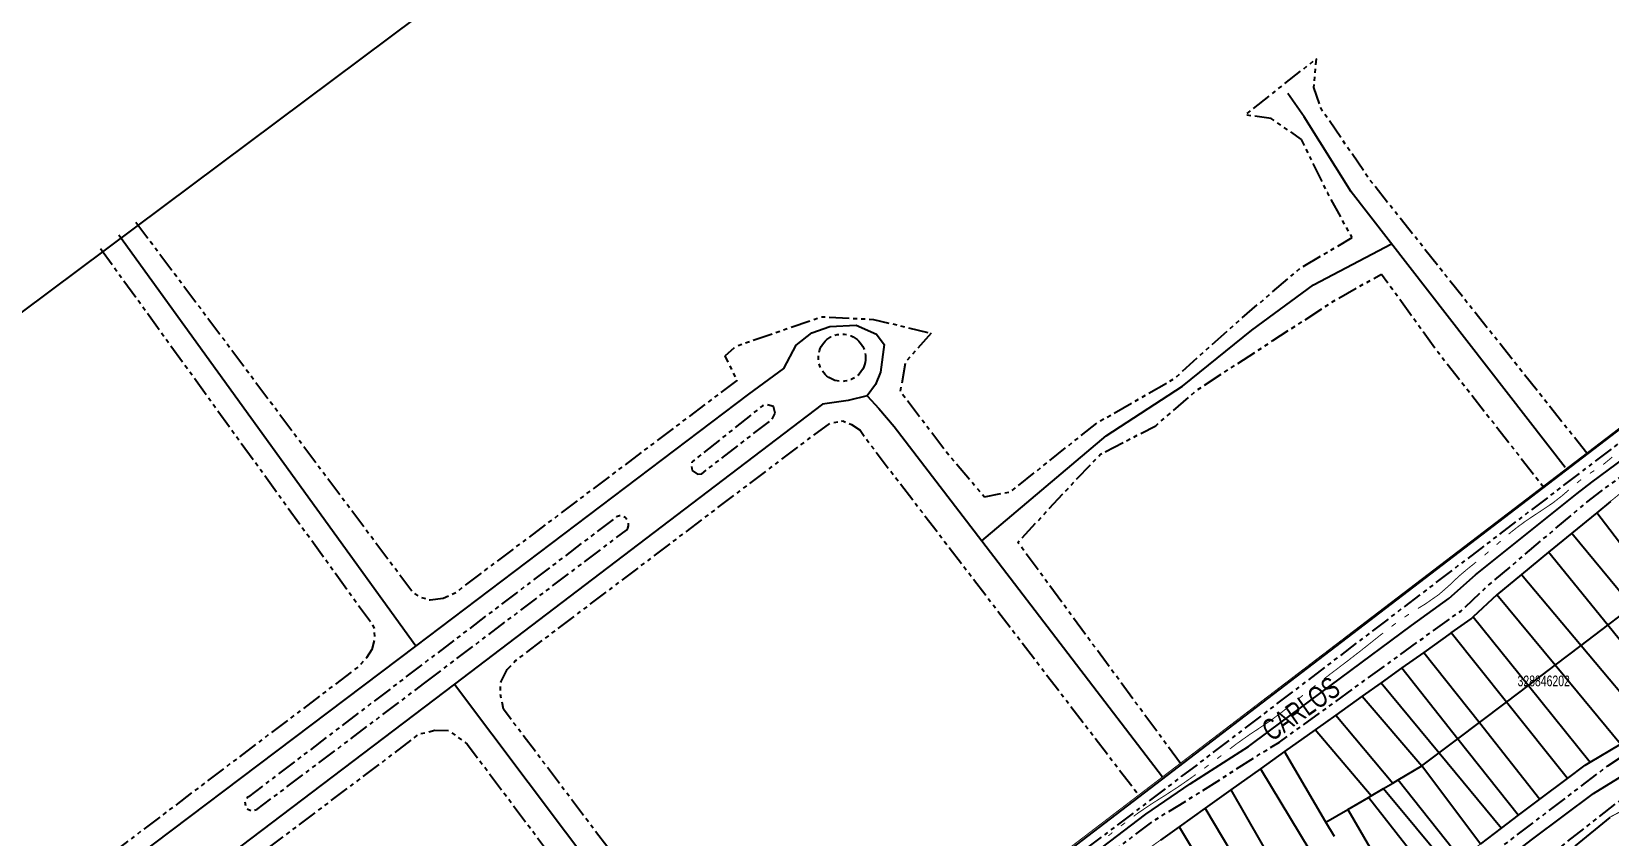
# Model space of a CAD drawing. Extents: x 204381 to 207261, y 4847713 to 4851061.
# Drawn here: x 206170.1 to 206465.6, y 4848686.8 to 4848837.5 of the extents above; entities that cross this region are included whole.
import ezdxf

# ---------------------------------------------------------------- set-up
doc = ezdxf.new("R2010")
doc.units = 0
doc.header["$LTSCALE"] = 1.5
doc.header["$MEASUREMENT"] = 0
doc.linetypes.add('PHANTOMX2', pattern=[5, 2.5, -0.5, 0.5, -0.5, 0.5, -0.5])
for name, color, linetype in [('CD-MALHA-LOTES', 40, 'CONTINUOUS'), ('CD_TXT_QUADRA', 7, 'CONTINUOUS'), ('HD-VALAS-DRENOS', 170, 'CONTINUOUS'), ('RU-QUADRAS', 210, 'CONTINUOUS'), ('SV-EIXO-RUA-N-PAV', 6, 'CONTINUOUS'), ('SV-RUA-NAO-PAV-S-GUIA-C-GUIA', 7, 'PHANTOMX2'), ('SV-TXT-RUA-N-PAV-S-GUIA-C-GUIA', 7, 'CONTINUOUS')]:
    doc.layers.add(name, color=color, linetype=linetype)
doc.styles.add('ARIAL', font='ARIAL.TTF')

msp = doc.modelspace()

# ---------------------------------------------------------------- linework, layer by layer
at = {"layer": 'CD-MALHA-LOTES', "linetype": 'Continuous'}
for points in [[(206078.24, 4848717.76), (206475.42, 4849014.46)], [(206582.61, 4848851.16), (206260.6, 4848604.85)]]:
    msp.add_lwpolyline(points, dxfattribs=at)
at = {"layer": 'CD-MALHA-LOTES'}
for points in [[(206465.83, 4848749.56), (206463.23, 4848747.42)], [(206463.23, 4848747.42), (206458.59, 4848743.62)], [(206474.21, 4848733.09), (206463.23, 4848747.42)], [(206458.59, 4848743.62), (206454.21, 4848740.02)], [(206458.59, 4848743.62), (206469.95, 4848729.87)], [(206454.21, 4848740.02), (206449.12, 4848735.84)], [(206465.3, 4848726.35), (206454.21, 4848740.02)], [(206449.12, 4848735.84), (206444.53, 4848732.07)], [(206449.12, 4848735.84), (206460.3, 4848722.56)], [(206444.53, 4848732.07), (206440.1, 4848727.94)], [(206455.45, 4848718.89), (206444.53, 4848732.07)], [(206465.3, 4848726.35), (206469.95, 4848729.87)], [(206435.99, 4848724.93), (206439.69, 4848727.56), (206440.1, 4848727.94)], [(206440.1, 4848727.94), (206450.43, 4848715.09)], [(206435.99, 4848724.93), (206430.87, 4848721.28)], [(206446.31, 4848711.97), (206435.99, 4848724.93)], [(206460.3, 4848722.56), (206465.3, 4848726.35)], [(206478.1, 4848710.57), (206465.3, 4848726.35)], [(206430.87, 4848721.28), (206426.76, 4848718.35)], [(206430.87, 4848721.28), (206441.25, 4848708.14)], [(206455.45, 4848718.89), (206460.3, 4848722.56)], [(206460.3, 4848722.56), (206473.1, 4848707.35)], [(206426.76, 4848718.35), (206422.85, 4848715.56)], [(206426.76, 4848718.35), (206437.25, 4848705.11)], [(206450.43, 4848715.09), (206455.45, 4848718.89)], [(206467.68, 4848704.11), (206455.45, 4848718.89)], [(206422.85, 4848715.56), (206419.33, 4848713.06)], [(206422.85, 4848715.56), (206433.73, 4848702.44)], [(206446.31, 4848711.97), (206450.43, 4848715.09)], [(206450.43, 4848715.09), (206461.99, 4848700.71)], [(206419.33, 4848713.06), (206414.36, 4848709.52)], [(206419.33, 4848713.06), (206430.5, 4848700)], [(206414.36, 4848709.52), (206410.48, 4848706.75)], [(206414.36, 4848709.52), (206425.03, 4848696.79)], [(206441.25, 4848708.14), (206446.31, 4848711.97)], [(206457.73, 4848697.64), (206446.31, 4848711.97)], [(206410.48, 4848706.75), (206404.77, 4848702.68)], [(206420.97, 4848694.41), (206410.48, 4848706.75)], [(206437.25, 4848705.11), (206441.25, 4848708.14)], [(206441.25, 4848708.14), (206452.6, 4848693.78)], [(206433.73, 4848702.44), (206437.25, 4848705.11)], [(206437.25, 4848705.11), (206448.6, 4848690.77)], [(206461.99, 4848700.71), (206467.68, 4848704.11)], [(206404.77, 4848702.68), (206400.26, 4848699.47)], [(206412.53, 4848689.46), (206404.77, 4848702.68)], [(206430.5, 4848700), (206433.73, 4848702.44)], [(206433.73, 4848702.44), (206445.4, 4848688.36)], [(206457.73, 4848697.64), (206461.09, 4848700.17), (206461.99, 4848700.71)], [(206400.26, 4848699.47), (206394.73, 4848695.53)], [(206400.26, 4848699.47), (206409.5, 4848684.17)], [(206425.03, 4848696.79), (206426.04, 4848697.38)], [(206426.04, 4848697.38), (206430.5, 4848700)], [(206426.04, 4848697.38), (206437.76, 4848682.59)], [(206441.45, 4848685.38), (206430.5, 4848700)], [(206452.6, 4848693.78), (206457.73, 4848697.64)], [(206394.73, 4848695.53), (206389.9, 4848692.09)], [(206394.73, 4848695.53), (206403.24, 4848680.61)], [(206420.47, 4848694.12), (206420.97, 4848694.41)], [(206420.97, 4848694.41), (206423.31, 4848695.78)], [(206423.31, 4848695.78), (206425.03, 4848696.79)], [(206423.31, 4848695.78), (206435.67, 4848680.93)], [(206389.9, 4848692.09), (206385, 4848688.59)], [(206398.05, 4848678.37), (206389.9, 4848692.09)], [(206412.53, 4848689.46), (206416.63, 4848691.86)], [(206416.63, 4848691.86), (206420.47, 4848694.12)], [(206416.63, 4848691.86), (206426.96, 4848673.99)], [(206432.65, 4848678.52), (206420.47, 4848694.12)], [(206448.6, 4848690.77), (206452.6, 4848693.78)], [(206385, 4848688.59), (206381.53, 4848686.12)], [(206385, 4848688.59), (206392.56, 4848676.01)], [(206414.1, 4848686.79), (206412.53, 4848689.46)], [(206445.4, 4848688.36), (206448.6, 4848690.77)], [(206465.66, 4848690.38), (206459.17, 4848685.04)], [(206441.45, 4848685.38), (206445.4, 4848688.36)]]:
    msp.add_lwpolyline(points, dxfattribs=at)
at = {"layer": 'HD-VALAS-DRENOS', "const_width": 0.18, "flags": 128}
for points in [[(206464.46, 4848756.46), (206464.44, 4848756.45)], [(206464.46, 4848756.46), (206464.44, 4848756.45)], [(206465.22, 4848757.08), (206464.46, 4848756.46)], [(206465.22, 4848757.08), (206464.46, 4848756.46)], [(206466.15, 4848757.85), (206465.22, 4848757.08)], [(206466.15, 4848757.85), (206465.22, 4848757.08)], [(206460.31, 4848753.63), (206459.53, 4848753.01)], [(206460.31, 4848753.63), (206459.53, 4848753.01)], [(206461.95, 4848754.79), (206461.94, 4848754.78)], [(206461.95, 4848754.79), (206461.94, 4848754.78)], [(206462.78, 4848755.33), (206461.95, 4848754.79)], [(206462.78, 4848755.33), (206461.95, 4848754.79)], [(206456.84, 4848750.68), (206455.7, 4848749.79)], [(206456.84, 4848750.68), (206455.7, 4848749.79)], [(206457.26, 4848751.05), (206456.84, 4848750.68)], [(206457.26, 4848751.05), (206456.84, 4848750.68)], [(206457.97, 4848751.67), (206457.26, 4848751.05)], [(206457.97, 4848751.67), (206457.26, 4848751.05)], [(206458.01, 4848751.71), (206457.97, 4848751.67)], [(206458.01, 4848751.71), (206457.97, 4848751.67)], [(206452.54, 4848747.59), (206451.58, 4848746.97)], [(206452.54, 4848747.59), (206451.58, 4848746.97)], [(206453.25, 4848748.07), (206452.54, 4848747.59)], [(206453.25, 4848748.07), (206452.54, 4848747.59)], [(206455.03, 4848749.27), (206453.25, 4848748.07)], [(206455.03, 4848749.27), (206453.25, 4848748.07)], [(206455.7, 4848749.79), (206455.03, 4848749.27)], [(206455.7, 4848749.79), (206455.03, 4848749.27)], [(206448.59, 4848744.89), (206447.52, 4848744.05)], [(206448.59, 4848744.89), (206447.52, 4848744.05)], [(206449.11, 4848745.26), (206448.59, 4848744.89)], [(206449.11, 4848745.26), (206448.59, 4848744.89)], [(206449.8, 4848745.77), (206449.11, 4848745.26)], [(206449.8, 4848745.77), (206449.11, 4848745.26)], [(206449.92, 4848745.85), (206449.8, 4848745.77)], [(206449.92, 4848745.85), (206449.8, 4848745.77)], [(206451.28, 4848746.77), (206449.92, 4848745.85)], [(206451.28, 4848746.77), (206449.92, 4848745.85)], [(206451.58, 4848746.97), (206451.28, 4848746.77)], [(206451.58, 4848746.97), (206451.28, 4848746.77)], [(206444.6, 4848741.55), (206444.49, 4848741.45)], [(206444.6, 4848741.55), (206444.49, 4848741.45)], [(206445.24, 4848742.11), (206444.6, 4848741.55)], [(206445.24, 4848742.11), (206444.6, 4848741.55)], [(206446.86, 4848743.52), (206446.74, 4848743.42)], [(206446.86, 4848743.52), (206446.74, 4848743.42)], [(206447.52, 4848744.05), (206446.86, 4848743.52)], [(206447.52, 4848744.05), (206446.86, 4848743.52)], [(206442.98, 4848740.13), (206442.22, 4848739.48)], [(206442.98, 4848740.13), (206442.22, 4848739.48)], [(206437.83, 4848735.89), (206436.85, 4848734.99)], [(206437.83, 4848735.89), (206436.85, 4848734.99)], [(206438.35, 4848736.32), (206437.83, 4848735.89)], [(206438.35, 4848736.32), (206437.83, 4848735.89)], [(206438.98, 4848736.85), (206438.35, 4848736.32)], [(206438.98, 4848736.85), (206438.35, 4848736.32)], [(206439.11, 4848736.96), (206438.98, 4848736.85)], [(206439.11, 4848736.96), (206438.98, 4848736.85)], [(206440.15, 4848737.79), (206439.11, 4848736.96)], [(206440.15, 4848737.79), (206439.11, 4848736.96)], [(206440.67, 4848738.21), (206440.15, 4848737.79)], [(206440.67, 4848738.21), (206440.15, 4848737.79)], [(206435.51, 4848733.72), (206433.89, 4848732.3)], [(206435.51, 4848733.72), (206433.89, 4848732.3)], [(206436.13, 4848734.3), (206435.51, 4848733.72)], [(206436.13, 4848734.3), (206435.51, 4848733.72)], [(206436.6, 4848734.76), (206436.13, 4848734.3)], [(206436.6, 4848734.76), (206436.13, 4848734.3)], [(206436.85, 4848734.99), (206436.6, 4848734.76)], [(206436.85, 4848734.99), (206436.6, 4848734.76)], [(206430.61, 4848730.02), (206429.84, 4848729.54)], [(206430.61, 4848730.02), (206429.84, 4848729.54)], [(206431.12, 4848730.33), (206430.61, 4848730.02)], [(206431.12, 4848730.33), (206430.61, 4848730.02)], [(206431.45, 4848730.56), (206431.12, 4848730.33)], [(206431.45, 4848730.56), (206431.12, 4848730.33)], [(206433.58, 4848732.04), (206431.45, 4848730.56)], [(206433.58, 4848732.04), (206431.45, 4848730.56)], [(206433.89, 4848732.3), (206433.58, 4848732.04)], [(206433.89, 4848732.3), (206433.58, 4848732.04)], [(206427.44, 4848728.01), (206427.24, 4848727.87)], [(206427.44, 4848728.01), (206427.24, 4848727.87)], [(206428.07, 4848728.42), (206427.44, 4848728.01)], [(206428.07, 4848728.42), (206427.44, 4848728.01)], [(206429.84, 4848729.54), (206429.76, 4848729.49)], [(206429.84, 4848729.54), (206429.76, 4848729.49)], [(206422.19, 4848724.09), (206421.65, 4848723.66)], [(206422.19, 4848724.09), (206421.65, 4848723.66)], [(206422.43, 4848724.28), (206422.19, 4848724.09)], [(206422.43, 4848724.28), (206422.19, 4848724.09)], [(206423.22, 4848724.9), (206422.43, 4848724.28)], [(206423.22, 4848724.9), (206422.43, 4848724.28)], [(206425.6, 4848726.72), (206424.8, 4848726.12)], [(206425.6, 4848726.72), (206424.8, 4848726.12)], [(206419.09, 4848721.62), (206416.93, 4848719.95)], [(206419.09, 4848721.62), (206416.93, 4848719.95)], [(206419.3, 4848721.79), (206419.09, 4848721.62)], [(206419.3, 4848721.79), (206419.09, 4848721.62)], [(206421.02, 4848723.15), (206419.3, 4848721.79)], [(206421.02, 4848723.15), (206419.3, 4848721.79)], [(206421.65, 4848723.66), (206421.02, 4848723.15)], [(206421.65, 4848723.66), (206421.02, 4848723.15)], [(206414.84, 4848718.35), (206413.75, 4848717.53)], [(206414.84, 4848718.35), (206413.75, 4848717.53)], [(206415.34, 4848718.74), (206414.84, 4848718.35)], [(206415.34, 4848718.74), (206414.84, 4848718.35)], [(206416.72, 4848719.78), (206415.34, 4848718.74)], [(206416.72, 4848719.78), (206415.34, 4848718.74)], [(206416.93, 4848719.95), (206416.72, 4848719.78)], [(206416.93, 4848719.95), (206416.72, 4848719.78)], [(206410.57, 4848715.1), (206409.79, 4848714.48)], [(206410.57, 4848715.1), (206409.79, 4848714.48)], [(206412.45, 4848716.54), (206412.15, 4848716.32)], [(206412.45, 4848716.54), (206412.15, 4848716.32)], [(206412.95, 4848716.92), (206412.45, 4848716.54)], [(206412.95, 4848716.92), (206412.45, 4848716.54)], [(206413.64, 4848717.45), (206412.95, 4848716.92)], [(206413.64, 4848717.45), (206412.95, 4848716.92)], [(206413.75, 4848717.53), (206413.64, 4848717.45)], [(206413.75, 4848717.53), (206413.64, 4848717.45)], [(206407.62, 4848712.77), (206407.43, 4848712.62)], [(206407.62, 4848712.77), (206407.43, 4848712.62)], [(206408.21, 4848713.24), (206407.62, 4848712.77)], [(206408.21, 4848713.24), (206407.62, 4848712.77)], [(206404.33, 4848710.13), (206402.71, 4848708.92)], [(206404.33, 4848710.13), (206402.71, 4848708.92)], [(206405.09, 4848710.74), (206404.33, 4848710.13)], [(206405.09, 4848710.74), (206404.33, 4848710.13)], [(206405.51, 4848711.07), (206405.09, 4848710.74)], [(206405.51, 4848711.07), (206405.09, 4848710.74)], [(206405.88, 4848711.36), (206405.51, 4848711.07)], [(206405.88, 4848711.36), (206405.51, 4848711.07)], [(206398.57, 4848706.11), (206398.35, 4848705.97)], [(206398.57, 4848706.11), (206398.35, 4848705.97)], [(206399.61, 4848706.79), (206398.57, 4848706.11)], [(206399.61, 4848706.79), (206398.57, 4848706.11)], [(206400.24, 4848707.22), (206399.61, 4848706.79)], [(206400.24, 4848707.22), (206399.61, 4848706.79)], [(206402.1, 4848708.46), (206400.24, 4848707.22)], [(206402.1, 4848708.46), (206400.24, 4848707.22)], [(206402.71, 4848708.92), (206402.1, 4848708.46)], [(206402.71, 4848708.92), (206402.1, 4848708.46)], [(206394.76, 4848703.37), (206394.52, 4848703.19)], [(206394.76, 4848703.37), (206394.52, 4848703.19)], [(206395.31, 4848703.79), (206394.76, 4848703.37)], [(206395.31, 4848703.79), (206394.76, 4848703.37)], [(206395.95, 4848704.28), (206395.31, 4848703.79)], [(206395.95, 4848704.28), (206395.31, 4848703.79)], [(206396.12, 4848704.39), (206395.95, 4848704.28)], [(206396.12, 4848704.39), (206395.95, 4848704.28)], [(206398.35, 4848705.97), (206396.12, 4848704.39)], [(206398.35, 4848705.97), (206396.12, 4848704.39)], [(206390.54, 4848700.16), (206389.74, 4848699.56)], [(206390.54, 4848700.16), (206389.74, 4848699.56)], [(206392.94, 4848701.96), (206392.14, 4848701.36)], [(206392.94, 4848701.96), (206392.14, 4848701.36)], [(206386.49, 4848697.23), (206386, 4848696.88)], [(206386.49, 4848697.23), (206386, 4848696.88)], [(206387.22, 4848697.74), (206386.49, 4848697.23)], [(206387.22, 4848697.74), (206386.49, 4848697.23)], [(206387.31, 4848697.8), (206387.22, 4848697.74)], [(206387.31, 4848697.8), (206387.22, 4848697.74)], [(206388.12, 4848698.39), (206387.31, 4848697.8)], [(206388.12, 4848698.39), (206387.31, 4848697.8)], [(206382.34, 4848694.46), (206381.48, 4848693.92)], [(206382.34, 4848694.46), (206381.48, 4848693.92)], [(206383.17, 4848695), (206382.34, 4848694.46)], [(206383.17, 4848695), (206382.34, 4848694.46)], [(206384.76, 4848696.03), (206383.17, 4848695)], [(206384.76, 4848696.03), (206383.17, 4848695)], [(206384.85, 4848696.09), (206384.76, 4848696.03)], [(206384.85, 4848696.09), (206384.76, 4848696.03)], [(206386, 4848696.88), (206384.85, 4848696.09)], [(206386, 4848696.88), (206384.85, 4848696.09)], [(206378.14, 4848691.73), (206377.44, 4848691.26)], [(206378.14, 4848691.73), (206377.44, 4848691.26)], [(206379.81, 4848692.86), (206378.14, 4848691.73)], [(206379.81, 4848692.86), (206378.14, 4848691.73)], [(206380.64, 4848693.39), (206379.81, 4848692.86)], [(206380.64, 4848693.39), (206379.81, 4848692.86)], [(206381.07, 4848693.66), (206380.64, 4848693.39)], [(206381.07, 4848693.66), (206380.64, 4848693.39)], [(206381.48, 4848693.92), (206381.07, 4848693.66)], [(206381.48, 4848693.92), (206381.07, 4848693.66)], [(206374.91, 4848689.37), (206374.12, 4848688.76)], [(206374.91, 4848689.37), (206374.12, 4848688.76)], [(206377.44, 4848691.26), (206376.51, 4848690.57)], [(206377.44, 4848691.26), (206376.51, 4848690.57)], [(206372.54, 4848687.53), (206371.76, 4848686.91)], [(206372.54, 4848687.53), (206371.76, 4848686.91)]]:
    msp.add_lwpolyline(points, dxfattribs=at)
at = {"layer": 'RU-QUADRAS', "color": 6, "linetype": 'Continuous', "const_width": 0.18}
for points in [[(206078.24, 4848717.76), (206475.42, 4849014.46), (206417.81, 4849091.91), (206419.44, 4849093.11), (206404.99, 4849112.03), (206362.52, 4849169.9), (206544.01, 4849307.07), (206619.63, 4849365.27), (206627.96, 4849358.57), (206740.48, 4849440.55), (207019.3, 4849112), (207042.89, 4849083.24), (206955.47, 4849014.03), (206652.76, 4848779.96), (206598.07, 4848862.99), (206198.17, 4848557.67), (206165.15, 4848596.22), (206110.41, 4848671.74)], [(206019.4, 4848799.29), (206417.81, 4849091.91), (206475.42, 4849014.46), (206078.24, 4848717.76)]]:
    msp.add_lwpolyline(points, close=True, dxfattribs=at)
msp.add_lwpolyline([(206476.46, 4848709.35), (206461.09, 4848700.17), (206438.3, 4848683.01), (206391.68, 4848645.94), (206334.63, 4848603.09, -0.013525), (206267.88, 4848548.77), (206226.11, 4848519.72), (206211.4, 4848540.42), (206210.07, 4848539.76), (206203.38, 4848550.44), (206249.91, 4848583.79), (206313.06, 4848631.88), (206339.13, 4848655.43), (206359.41, 4848670.36), (206439.69, 4848727.56), (206444.53, 4848732.07), (206470.65, 4848753.52)], format="xyb", dxfattribs=at)
msp.add_lwpolyline([(206355.28, 4848604.76), (206385.2, 4848626.12), (206398.35, 4848638.12), (206434.8, 4848665.06), (206465.66, 4848690.38), (206489.32, 4848703.01), (206500.38, 4848686.59), (206503.37, 4848688.97), (206517.25, 4848669.75, -0.025521), (206491.54, 4848648.05), (206481.44, 4848641.39, -0.014741), (206419.1, 4848593.91), (206380.43, 4848563.45), (206365.83, 4848585.23), (206366.86, 4848586.01)], format="xyb", close=True, dxfattribs=at)
at = {"layer": 'SV-EIXO-RUA-N-PAV', "flags": 128}
for points in [[(206189.5, 4848545.77), (206203.76, 4848556.87), (206269.92, 4848608.07), (206378.77, 4848691), (206387.12, 4848696.68), (206398, 4848703.64), (206401.96, 4848706.55), (206428.57, 4848726.33), (206435.53, 4848731.35), (206440.54, 4848735.79), (206459.59, 4848751.03), (206462.33, 4848753.13), (206498.07, 4848779.59), (206514.4, 4848791.69), (206518.98, 4848795.92), (206569.78, 4848832.47)], [(206189.5, 4848545.77), (206203.76, 4848556.87), (206269.92, 4848608.07), (206378.77, 4848691), (206387.12, 4848696.68), (206398, 4848703.64), (206401.96, 4848706.55), (206428.57, 4848726.33), (206435.53, 4848731.35), (206440.54, 4848735.79), (206459.59, 4848751.03), (206462.33, 4848753.13), (206498.07, 4848779.59), (206514.4, 4848791.69), (206518.98, 4848795.92), (206569.78, 4848832.47)], [(206457.32, 4848755.92), (206417.27, 4848807.54), (206408.43, 4848821.6), (206405.4, 4848825.95)], [(206457.32, 4848755.92), (206417.27, 4848807.54), (206408.43, 4848821.6), (206405.4, 4848825.95)], [(206242.05, 4848722.43), (206186.41, 4848799.4)], [(206242.05, 4848722.43), (206186.41, 4848799.4)], [(206214.97, 4848507.25), (206226.36, 4848515.08), (206247.97, 4848528.99), (206249.5, 4848529.97), (206285.6, 4848557.27), (206313.02, 4848580.32), (206347.39, 4848606.5), (206382.85, 4848633.51), (206386.12, 4848636.09), (206430.93, 4848669.96), (206441.07, 4848678.54), (206451.26, 4848686.33), (206462.62, 4848694.86), (206476.14, 4848703.16), (206483.89, 4848709.15), (206486.68, 4848711.21), (206523.73, 4848738.53), (206528.66, 4848742.02), (206535.7, 4848746.65), (206540.89, 4848750.72), (206550.33, 4848757.39), (206590.79, 4848787.92), (206601.46, 4848796.67)], [(206214.97, 4848507.25), (206226.36, 4848515.08), (206247.97, 4848528.99), (206249.5, 4848529.97), (206285.6, 4848557.27), (206313.02, 4848580.32), (206347.39, 4848606.5), (206382.85, 4848633.51), (206386.12, 4848636.09), (206430.93, 4848669.96), (206441.07, 4848678.54), (206451.26, 4848686.33), (206462.62, 4848694.86), (206476.14, 4848703.16), (206483.89, 4848709.15), (206486.68, 4848711.21), (206523.73, 4848738.53), (206528.66, 4848742.02), (206535.7, 4848746.65), (206540.89, 4848750.72), (206550.33, 4848757.39), (206590.79, 4848787.92), (206601.46, 4848796.67)], [(206348.05, 4848742.18), (206371.34, 4848761.85), (206385.68, 4848771.11), (206398.63, 4848781.6), (206410.19, 4848790.11), (206424.81, 4848797.76)], [(206348.05, 4848742.18), (206371.34, 4848761.85), (206385.68, 4848771.11), (206398.63, 4848781.6), (206410.19, 4848790.11), (206424.81, 4848797.76)], [(206111.02, 4848655.81), (206131.01, 4848653.19), (206148.92, 4848652.09), (206166.97, 4848665.73), (206242.05, 4848722.43), (206304.41, 4848769.61), (206310.97, 4848774.44), (206313.28, 4848778.83), (206316.24, 4848781.14), (206319.62, 4848782.29), (206324.56, 4848782.56), (206328.35, 4848780.85), (206329.79, 4848778.91), (206329.07, 4848773.72), (206328.13, 4848771.41), (206326.6, 4848769.34), (206323.01, 4848768.45), (206318.25, 4848767.73)], [(206111.02, 4848655.81), (206131.01, 4848653.19), (206148.92, 4848652.09), (206166.97, 4848665.73), (206242.05, 4848722.43), (206304.41, 4848769.61), (206310.97, 4848774.44), (206313.28, 4848778.83), (206316.24, 4848781.14), (206319.62, 4848782.29), (206324.56, 4848782.56), (206328.35, 4848780.85), (206329.79, 4848778.91), (206329.07, 4848773.72), (206328.13, 4848771.41), (206326.6, 4848769.34), (206323.01, 4848768.45), (206318.25, 4848767.73)], [(206326.6, 4848769.34), (206328.78, 4848766.92), (206331.66, 4848763.58), (206348.05, 4848742.18), (206381.93, 4848697.95)], [(206326.6, 4848769.34), (206328.78, 4848766.92), (206331.66, 4848763.58), (206348.05, 4848742.18), (206381.93, 4848697.95)], [(206318.25, 4848767.73), (206249.3, 4848715.33), (206173.14, 4848657.59), (206155.17, 4848643.96), (206150.18, 4848615.99), (206147.61, 4848604.15)], [(206318.25, 4848767.73), (206249.3, 4848715.33), (206173.14, 4848657.59), (206155.17, 4848643.96), (206150.18, 4848615.99), (206147.61, 4848604.15)], [(206249.3, 4848715.33), (206290.91, 4848659.99), (206305.89, 4848639.95)], [(206249.3, 4848715.33), (206290.91, 4848659.99), (206305.89, 4848639.95)]]:
    msp.add_lwpolyline(points, dxfattribs=at)
at = {"layer": 'SV-RUA-NAO-PAV-S-GUIA-C-GUIA'}
for p, q in [((206406.59, 4848655.3), (206465.32, 4848700.02)), ((206406.59, 4848655.3), (206465.32, 4848700.02)), ((206410.63, 4848648.89), (206469.6, 4848695.12)), ((206410.63, 4848648.89), (206469.6, 4848695.12))]:
    msp.add_line(p, q, dxfattribs=at)
at = {"layer": 'SV-RUA-NAO-PAV-S-GUIA-C-GUIA', "flags": 128}
for points in [[(206567.34, 4848836.61), (206385.43, 4848698), (206256.41, 4848600.47), (206231.24, 4848580.99), (206202.93, 4848558.9), (206200.42, 4848557.19), (206199.48, 4848557.01), (206198.53, 4848557.16), (206173.24, 4848587.41), (206159.13, 4848603.39), (206156.09, 4848607.69), (206154.9, 4848609.93), (206154.59, 4848612.58), (206154.64, 4848614.68), (206159.45, 4848645.23), (206166.23, 4848648.82), (206167.59, 4848649.38), (206169.17, 4848649.95), (206171.36, 4848650.19), (206172.72, 4848649.96), (206174.24, 4848648.94), (206219.84, 4848587.96), (206222.98, 4848585.76), (206226.54, 4848584.97), (206229.93, 4848585.49), (206232.45, 4848587.24), (206234.22, 4848591.14), (206234.54, 4848595.16), (206231.31, 4848599.71), (206228.19, 4848600.91), (206225.78, 4848601.11), (206223.09, 4848600.86), (206221.57, 4848601.68), (206218.76, 4848604.94), (206181.94, 4848653.55), (206181.34, 4848656.45), (206181.89, 4848659.22), (206184.23, 4848661.87), (206235.47, 4848700.47), (206242.66, 4848705.97), (206245.65, 4848706.68), (206248.2, 4848706.63), (206251.7, 4848704.09), (206287.03, 4848657.08), (206302.01, 4848637.05)], [(206567.34, 4848836.61), (206385.43, 4848698), (206256.41, 4848600.47), (206231.24, 4848580.99), (206202.93, 4848558.9), (206200.42, 4848557.19), (206199.48, 4848557.01), (206198.53, 4848557.16), (206173.24, 4848587.41), (206159.13, 4848603.39), (206156.09, 4848607.69), (206154.9, 4848609.93), (206154.59, 4848612.58), (206154.64, 4848614.68), (206159.45, 4848645.23), (206166.23, 4848648.82), (206167.59, 4848649.38), (206169.17, 4848649.95), (206171.36, 4848650.19), (206172.72, 4848649.96), (206174.24, 4848648.94), (206219.84, 4848587.96), (206222.98, 4848585.76), (206226.54, 4848584.97), (206229.93, 4848585.49), (206232.45, 4848587.24), (206234.22, 4848591.14), (206234.54, 4848595.16), (206231.31, 4848599.71), (206228.19, 4848600.91), (206225.78, 4848601.11), (206223.09, 4848600.86), (206221.57, 4848601.68), (206218.76, 4848604.94), (206181.94, 4848653.55), (206181.34, 4848656.45), (206181.89, 4848659.22), (206184.23, 4848661.87), (206235.47, 4848700.47), (206242.66, 4848705.97), (206245.65, 4848706.68), (206248.2, 4848706.63), (206251.7, 4848704.09), (206287.03, 4848657.08), (206302.01, 4848637.05)], [(206200.86, 4848540.58), (206201.13, 4848547.73), (206201.85, 4848551.3), (206205.65, 4848555.34), (206270.94, 4848606.46), (206380.02, 4848689.6), (206388.75, 4848694.94), (206399.62, 4848701.9), (206403.79, 4848704.44), (206430.64, 4848723.9), (206437.79, 4848729.01), (206442.68, 4848733.6), (206461.4, 4848749.43), (206464.07, 4848751.48), (206499.93, 4848777.3), (206516.67, 4848789.79), (206520.98, 4848793.81), (206572.93, 4848829.1), (206567.34, 4848836.61)], [(206200.86, 4848540.58), (206201.13, 4848547.73), (206201.85, 4848551.3), (206205.65, 4848555.34), (206270.94, 4848606.46), (206380.02, 4848689.6), (206388.75, 4848694.94), (206399.62, 4848701.9), (206403.79, 4848704.44), (206430.64, 4848723.9), (206437.79, 4848729.01), (206442.68, 4848733.6), (206461.4, 4848749.43), (206464.07, 4848751.48), (206499.93, 4848777.3), (206516.67, 4848789.79), (206520.98, 4848793.81), (206572.93, 4848829.1), (206567.34, 4848836.61)], [(206338.57, 4848781.06), (206333.79, 4848775.68), (206332.79, 4848770.2), (206342.02, 4848758.08), (206348.57, 4848750.38), (206353.49, 4848751.38), (206369.69, 4848764.28), (206384.03, 4848772.48), (206396.7, 4848783.8), (206407.72, 4848793.24), (206417.4, 4848798.95), (206412.79, 4848807.39), (206407.96, 4848817.33), (206402.28, 4848821.23), (206397.43, 4848821.92), (206410.74, 4848832.46)], [(206338.57, 4848781.06), (206333.79, 4848775.68), (206332.79, 4848770.2), (206342.02, 4848758.08), (206348.57, 4848750.38), (206353.49, 4848751.38), (206369.69, 4848764.28), (206384.03, 4848772.48), (206396.7, 4848783.8), (206407.72, 4848793.24), (206417.4, 4848798.95), (206412.79, 4848807.39), (206407.96, 4848817.33), (206402.28, 4848821.23), (206397.43, 4848821.92), (206410.74, 4848832.46)], [(206461.39, 4848758.57), (206420.75, 4848809.74), (206411.65, 4848823.02), (206410.27, 4848827.05), (206410.74, 4848832.46)], [(206461.39, 4848758.57), (206420.75, 4848809.74), (206411.65, 4848823.02), (206410.27, 4848827.05), (206410.74, 4848832.46)], [(206189.64, 4848801.87), (206241.55, 4848732.49), (206242.65, 4848731.71), (206244.75, 4848731.09), (206247.17, 4848731.44), (206249.55, 4848732.49), (206302.25, 4848772.2), (206299.98, 4848776.84), (206302.04, 4848778.62), (206318.06, 4848784.13), (206327.8, 4848783.63), (206338.57, 4848781.06)], [(206189.64, 4848801.87), (206241.55, 4848732.49), (206242.65, 4848731.71), (206244.75, 4848731.09), (206247.17, 4848731.44), (206249.55, 4848732.49), (206302.25, 4848772.2), (206299.98, 4848776.84), (206302.04, 4848778.62), (206318.06, 4848784.13), (206327.8, 4848783.63), (206338.57, 4848781.06)], [(206465.32, 4848700.02), (206483.07, 4848711.82), (206504.12, 4848728.17), (206522.14, 4848741.06), (206527.65, 4848743.99), (206534.49, 4848748.52), (206539.37, 4848752.25), (206548.99, 4848758.59), (206553.46, 4848762.17), (206588.99, 4848789.96), (206600.36, 4848798.61), (206603.03, 4848794.97)], [(206465.32, 4848700.02), (206483.07, 4848711.82), (206504.12, 4848728.17), (206522.14, 4848741.06), (206527.65, 4848743.99), (206534.49, 4848748.52), (206539.37, 4848752.25), (206548.99, 4848758.59), (206553.46, 4848762.17), (206588.99, 4848789.96), (206600.36, 4848798.61), (206603.03, 4848794.97)], [(206183.01, 4848796.93), (206233.87, 4848726.58), (206234.24, 4848725.73), (206234.33, 4848723.67), (206233.81, 4848721.81), (206232.85, 4848720.24), (206231.52, 4848718.75), (206172.31, 4848673.93), (206169.73, 4848672.93), (206168.02, 4848673.15), (206165.9, 4848674.66), (206163.9, 4848677.34), (206118.16, 4848737.46), (206114.59, 4848738.8), (206110.59, 4848738.52), (206107, 4848735.55), (206105.72, 4848732.21), (206105.73, 4848728.85), (206108.26, 4848724.73), (206112.19, 4848723.2), (206114.34, 4848723.24), (206116.68, 4848723.54), (206117.82, 4848722.71), (206119.28, 4848721.03), (206158.86, 4848669.01), (206159.55, 4848666.76), (206159.23, 4848664.39), (206158.16, 4848662.32), (206157, 4848661.23), (206151.05, 4848656.46), (206131.44, 4848657.66), (206125.42, 4848658.44), (206121.55, 4848659.77), (206117.71, 4848662.06), (206113.39, 4848665.94), (206109.54, 4848671.42), (206102.98, 4848681.31), (206103.93, 4848687.08), (206094.55, 4848699.59), (206087.43, 4848700.81)], [(206183.01, 4848796.93), (206233.87, 4848726.58), (206234.24, 4848725.73), (206234.33, 4848723.67), (206233.81, 4848721.81), (206232.85, 4848720.24), (206231.52, 4848718.75), (206172.31, 4848673.93), (206169.73, 4848672.93), (206168.02, 4848673.15), (206165.9, 4848674.66), (206163.9, 4848677.34), (206118.16, 4848737.46), (206114.59, 4848738.8), (206110.59, 4848738.52), (206107, 4848735.55), (206105.72, 4848732.21), (206105.73, 4848728.85), (206108.26, 4848724.73), (206112.19, 4848723.2), (206114.34, 4848723.24), (206116.68, 4848723.54), (206117.82, 4848722.71), (206119.28, 4848721.03), (206158.86, 4848669.01), (206159.55, 4848666.76), (206159.23, 4848664.39), (206158.16, 4848662.32), (206157, 4848661.23), (206151.05, 4848656.46), (206131.44, 4848657.66), (206125.42, 4848658.44), (206121.55, 4848659.77), (206117.71, 4848662.06), (206113.39, 4848665.94), (206109.54, 4848671.42), (206102.98, 4848681.31), (206103.93, 4848687.08), (206094.55, 4848699.59), (206087.43, 4848700.81)], [(206385.26, 4848700.48), (206354.83, 4848741.87), (206365.89, 4848753.77), (206370.3, 4848758.37), (206380.65, 4848763.73), (206388.51, 4848770.5), (206402.58, 4848779.65), (206414.33, 4848787.3), (206422.93, 4848792.13), (206433.46, 4848777.58), (206453.21, 4848752.33)], [(206385.26, 4848700.48), (206354.83, 4848741.87), (206365.89, 4848753.77), (206370.3, 4848758.37), (206380.65, 4848763.73), (206388.51, 4848770.5), (206402.58, 4848779.65), (206414.33, 4848787.3), (206422.93, 4848792.13), (206433.46, 4848777.58), (206453.21, 4848752.33)], [(206309.3, 4848642.6), (206294.99, 4848662.21), (206258.47, 4848710.64), (206257.86, 4848713.69), (206258.02, 4848715.8), (206259.17, 4848718.08), (206260.69, 4848719.66), (206316.61, 4848761.97), (206319.75, 4848764.25), (206322.01, 4848764.61), (206323.65, 4848763.94), (206325.29, 4848762.88), (206327.14, 4848760.26), (206377.47, 4848694.54)], [(206309.3, 4848642.6), (206294.99, 4848662.21), (206258.47, 4848710.64), (206257.86, 4848713.69), (206258.02, 4848715.8), (206259.17, 4848718.08), (206260.69, 4848719.66), (206316.61, 4848761.97), (206319.75, 4848764.25), (206322.01, 4848764.61), (206323.65, 4848763.94), (206325.29, 4848762.88), (206327.14, 4848760.26), (206377.47, 4848694.54)]]:
    msp.add_lwpolyline(points, dxfattribs=at)
for points in [[(206308.8, 4848764.92), (206309.38, 4848766.09), (206309.08, 4848767.29), (206307.88, 4848767.66), (206306.98, 4848767.45), (206293.76, 4848756.91), (206293.63, 4848756.26), (206293.84, 4848755.31), (206294.81, 4848754.67), (206295.6, 4848754.74)], [(206308.8, 4848764.92), (206309.38, 4848766.09), (206309.08, 4848767.29), (206307.88, 4848767.66), (206306.98, 4848767.45), (206293.76, 4848756.91), (206293.63, 4848756.26), (206293.84, 4848755.31), (206294.81, 4848754.67), (206295.6, 4848754.74)], [(206243.78, 4848715.58), (206281.51, 4848744.19), (206281.76, 4848744.55), (206281.9, 4848745), (206281.88, 4848745.6), (206281.68, 4848746.1), (206281.29, 4848746.52), (206280.75, 4848746.82), (206280.2, 4848746.82), (206279.67, 4848746.66), (206245.33, 4848720.57), (206210.73, 4848694.24), (206210.5, 4848694.08), (206210.01, 4848693.33), (206210.23, 4848692.08), (206211.34, 4848691.58), (206212.3, 4848691.83)], [(206243.78, 4848715.58), (206281.51, 4848744.19), (206281.76, 4848744.55), (206281.9, 4848745), (206281.88, 4848745.6), (206281.68, 4848746.1), (206281.29, 4848746.52), (206280.75, 4848746.82), (206280.2, 4848746.82), (206279.67, 4848746.66), (206245.33, 4848720.57), (206210.73, 4848694.24), (206210.5, 4848694.08), (206210.01, 4848693.33), (206210.23, 4848692.08), (206211.34, 4848691.58), (206212.3, 4848691.83)]]:
    msp.add_lwpolyline(points, close=True, dxfattribs=at)
at = {"layer": 'SV-RUA-NAO-PAV-S-GUIA-C-GUIA'}
msp.add_circle((206321.88, 4848776.45, 16.25), 4.43, dxfattribs=at)
msp.add_circle((206321.88, 4848776.45, 16.25), 4.43, dxfattribs=at)

# ---------------------------------------------------------------- texts
at = {"layer": 'CD_TXT_QUADRA', "color": 7, "linetype": 'Continuous', "style": 'ARIAL', "width": 0.7}
msp.add_text('328846202', height=2, dxfattribs=at).set_placement((206448.41, 4848714.93))
at = {"layer": 'SV-TXT-RUA-N-PAV-S-GUIA-C-GUIA', "style": 'ARIAL', "width": 0.7}
msp.add_text('CARLOS', height=4, rotation=35, dxfattribs=at).set_placement((206402.36, 4848704.46))
msp.add_text('CARLOS', height=4, rotation=35, dxfattribs=at).set_placement((206402.36, 4848704.46))

doc.saveas('drawing.dxf')
